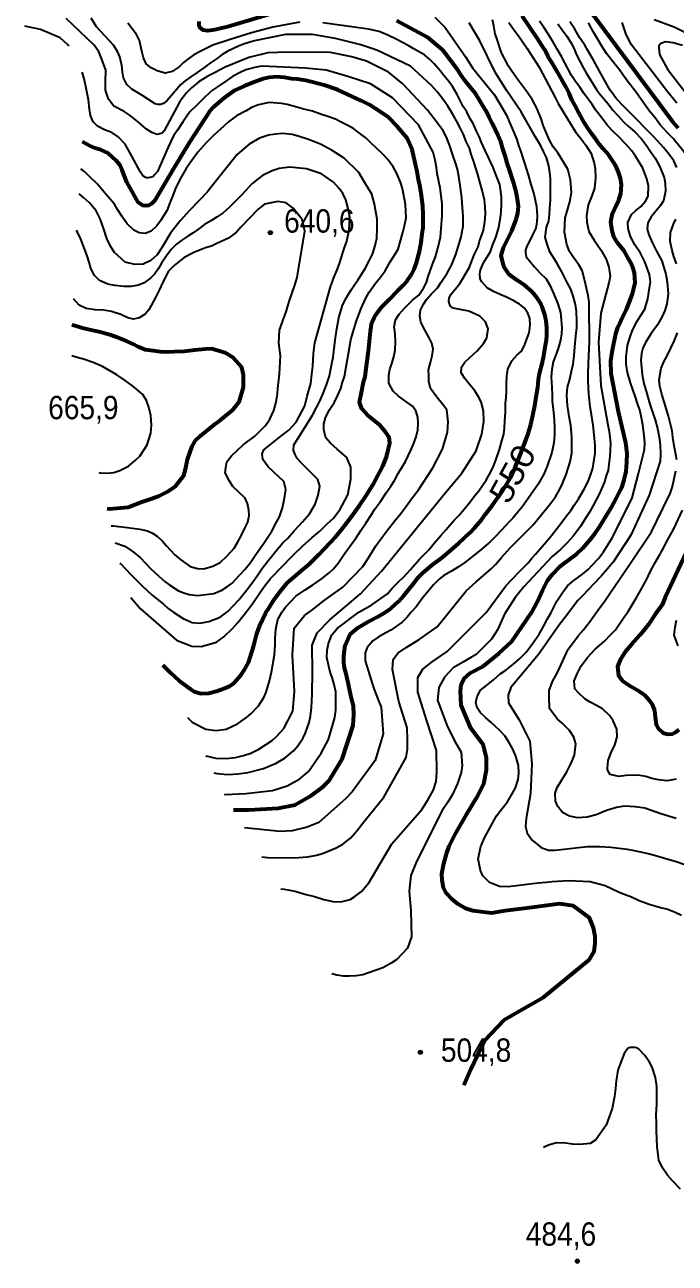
# Model space of a CAD drawing. Header units: metres. Extents: x 552626 to 559174, y 1843804 to 1852371.
# Drawn here: x 553444 to 553917, y 1849550 to 1850451 of the extents above; entities that cross this region are included whole.
import ezdxf
from ezdxf.enums import TextEntityAlignment as Align

# ---------------------------------------------------------------- set-up
doc = ezdxf.new("R2010")
doc.units = ezdxf.units.M
doc.header["$LTSCALE"] = 6.8
for name, color, linetype, lineweight in [('1', 7, 'Continuous', 25), ('2', 7, 'Continuous', 53), ('5', 7, 'Continuous', 25)]:
    doc.layers.add(name, color=color, linetype=linetype, lineweight=lineweight)
doc.layers.add('4', color=7, linetype='Continuous')

msp = doc.modelspace()

# ---------------------------------------------------------------- hatches: boundary and pattern name
at = {"layer": '5'}
for points in [[(553623.87, 1850299.93, 1), (553620.87, 1850299.93, 1)], [(553732.94, 1849703.54, 1), (553729.94, 1849703.54, 1)], [(553847.09, 1849551.6, 1), (553844.09, 1849551.6, 1)]]:
    msp.add_hatch(color=256, dxfattribs=at).paths.add_polyline_path(points)

# ---------------------------------------------------------------- linework, layer by layer
at = {"layer": '1'}
for points in [[(553582.21, 1850416.52), (553576.85, 1850413.7), (553570.65, 1850409.84), (553565.02, 1850405.26), (553561.32, 1850401.68), (553556.65, 1850395.47), (553554.45, 1850391.27), (553551.06, 1850384.89), (553545.21, 1850374.11), (553543.68, 1850372.43), (553542, 1850371.74), (553540.17, 1850371.43), (553538.64, 1850371.74), (553536.12, 1850372.81), (553532.3, 1850375.18), (553526.82, 1850380.09), (553520.4, 1850385.2), (553515.96, 1850388.17), (553508.57, 1850392.07), (553504.54, 1850396.98), (553502.52, 1850403.7), (553502.57, 1850410.18), (553502.62, 1850418.08), (553500.04, 1850425.52), (553497.64, 1850431.4), (553494.23, 1850436.39), (553473.92, 1850455.73)], [(553774.98, 1850336), (553773.17, 1850342.27), (553770.38, 1850351.58), (553768.49, 1850357.05), (553767.06, 1850361.31), (553764.76, 1850366.26), (553762.78, 1850371.25), (553760.31, 1850376.33), (553757.84, 1850381.42), (553754.92, 1850386.3), (553751.44, 1850391.91), (553748.03, 1850396.89), (553743.79, 1850402.25), (553739.45, 1850407.12), (553724.28, 1850421.01), (553699.91, 1850432.61), (553688.15, 1850436.58), (553669.8, 1850441.21), (553653.09, 1850444.05), (553649.4, 1850444.21), (553633.36, 1850444.21), (553610.71, 1850439.48), (553606.73, 1850438.4), (553602.92, 1850437.18), (553599.15, 1850435.65), (553591.5, 1850432.1), (553587.21, 1850429.56), (553584.03, 1850426.99), (553578.91, 1850423.41), (553574.1, 1850419.86), (553569.12, 1850416.46), (553564.58, 1850413.26), (553560.33, 1850410.41), (553557.15, 1850407.84), (553547.4, 1850396.21), (553544.75, 1850393.97), (553542.5, 1850393.15), (553540.87, 1850393.15), (553538.63, 1850393.56), (553529, 1850399.91), (553521.71, 1850404.29), (553518, 1850407.82), (553515.56, 1850412.6), (553514.75, 1850416.93), (553514.4, 1850421.46), (553512.89, 1850427.77), (553511.19, 1850431.68), (553508.3, 1850436.24), (553495.97, 1850449.71), (553492.16, 1850455.93)], [(553643.91, 1850452.98), (553624.27, 1850449.39), (553608.7, 1850445.38), (553593.18, 1850440.44), (553580.44, 1850436.37), (553576.11, 1850434.14), (553571.33, 1850431.71), (553566.7, 1850429.44), (553563.34, 1850427.01), (553559.29, 1850423.71), (553556.01, 1850420.65), (553551.03, 1850417.25), (553545.8, 1850416.02), (553539.94, 1850417.57), (553535.57, 1850419.92), (553532.1, 1850422.68), (553530.01, 1850427.18), (553528.99, 1850431.96), (553527.18, 1850439.65), (553525.09, 1850444.15), (553518.62, 1850452.32)], [(553630.01, 1849822.48), (553632.4, 1849822.21), (553640.31, 1849820.74), (553647.48, 1849818.71), (553654.48, 1849816.82), (553661.35, 1849814.76), (553669.11, 1849813.11), (553674.62, 1849813.26), (553680.3, 1849814.7), (553683.83, 1849816.99), (553688.64, 1849820.54), (553693.93, 1849826.82), (553710.67, 1849855.16), (553732.4, 1849880.12), (553734.68, 1849883.7), (553737.34, 1849888.1), (553741.03, 1849894.52), (553743.03, 1849900.59), (553743.5, 1849907.59), (553743.29, 1849923.2), (553736.24, 1849944.7), (553729.53, 1849965.54), (553729.53, 1849976.29), (553733.22, 1849982.34), (553739.94, 1849987.71), (553751.02, 1849995.11), (553779.22, 1850023.67), (553793.68, 1850042.89), (553797.9, 1850047.48), (553803.95, 1850054), (553809.48, 1850059.52), (553812.55, 1850063.03), (553815.22, 1850066.02), (553818.57, 1850069.87), (553823.16, 1850075.28), (553826.79, 1850079.48), (553833.53, 1850088.3), (553837.78, 1850093.99), (553840.82, 1850097.81), (553843.37, 1850101.73), (553846.48, 1850106.34), (553850.59, 1850113.28), (553853.83, 1850119.49), (553855.59, 1850124.9), (553856.9, 1850128.68), (553857.92, 1850134.95), (553858.5, 1850139.6), (553858.66, 1850145.14), (553857.78, 1850152.94), (553857, 1850159.79), (553855.94, 1850167.73), (553855, 1850173.3), (553854.47, 1850177.98), (553853.97, 1850182.34), (553853.54, 1850191.77), (553853.42, 1850196.96), (553853.61, 1850205.04), (553853.98, 1850210.13), (553854.14, 1850215.67), (553854.44, 1850219.97), (553854.46, 1850226.76), (553854.38, 1850231.65), (553854.16, 1850236.36), (553854.18, 1850244.57), (553854.1, 1850249.46), (553853.57, 1850254.13), (553850.94, 1850265.01), (553849.15, 1850272.39), (553846.79, 1850276.54), (553842.86, 1850281.94), (553840.01, 1850286.19), (553837.85, 1850291.31), (553836.2, 1850300.28), (553836.77, 1850310.61), (553838.11, 1850315.5), (553840.17, 1850322.36), (553841.3, 1850329.12), (553840.73, 1850338.37), (553838.6, 1850346.02), (553831.4, 1850358), (553828.06, 1850362.35), (553825.45, 1850367.27), (553823.15, 1850372.22), (553820.99, 1850377.34), (553819.29, 1850382.67), (553816.18, 1850390.53), (553812.77, 1850396.93), (553809.02, 1850402.19), (553802.66, 1850410.94), (553797.97, 1850417.52), (553795.5, 1850421.18), (553792.51, 1850426.69), (553790.46, 1850430.87), (553787.32, 1850440.46), (553785.89, 1850444.72), (553784.77, 1850450.44), (553783.96, 1850454.77)], [(553655.96, 1849846.9), (553660.34, 1849848.33), (553670.31, 1849852.43), (553675.15, 1849855.1), (553680.52, 1849859.37), (553685.35, 1849864.6), (553690.29, 1849871.2), (553704.87, 1849889.24), (553721.16, 1849918), (553722.16, 1849924.2), (553722.16, 1849930.93), (553721.82, 1849939.66), (553715.78, 1849958.82), (553711.08, 1849982), (553711.75, 1849989.39), (553715.11, 1849994.1), (553721.15, 1849998.13), (553730.55, 1850003.84), (553743.65, 1850013.25), (553764.72, 1850039.3), (553772.02, 1850045.96), (553777.35, 1850050.51), (553783.09, 1850055.59), (553786.06, 1850058.61), (553790.38, 1850063.67), (553796.84, 1850070.72), (553813.53, 1850087.29), (553826.19, 1850102.94), (553829.75, 1850107.76), (553832.64, 1850112.83), (553834.82, 1850117.34), (553837.54, 1850123.96), (553840.29, 1850133.11), (553841.63, 1850139.42), (553841.57, 1850151.1), (553840.93, 1850159.55), (553839.7, 1850166.2), (553838.33, 1850174.1), (553837.97, 1850181.48), (553838.54, 1850187.54), (553840.09, 1850193.4), (553841.32, 1850199.22), (553842.49, 1850204.25), (553843.2, 1850210.49), (553843.74, 1850216.86), (553844.59, 1850224.7), (553845.31, 1850230.93), (553845.26, 1850235.51), (553844.93, 1850242.57), (553844.2, 1850247.7), (553842.8, 1850253.07), (553840.88, 1850258.85), (553838.27, 1850263.76), (553834.23, 1850271.52), (553831.24, 1850277.02), (553828.95, 1850280.55), (553825.64, 1850286.01), (553823.76, 1850291.48), (553822.23, 1850296.68), (553823.18, 1850303.58), (553824.83, 1850308.5), (553825.24, 1850313.28), (553825.68, 1850317.75), (553825.98, 1850323.47), (553826.14, 1850329.01), (553826.02, 1850334.21), (553826.08, 1850339.27), (553825.59, 1850343.63), (553824.88, 1850348.45), (553823.24, 1850354.58), (553821.01, 1850358.9), (553818.96, 1850363.09), (553815.03, 1850369.91), (553804.67, 1850387.77), (553794.22, 1850403.08), (553785.97, 1850416.21), (553774.78, 1850439.45), (553766.88, 1850452.51)], [(553811.1, 1850237.48), (553809.7, 1850241.42), (553807.09, 1850244.92), (553803.45, 1850247.82), (553799.53, 1850250.37), (553794.19, 1850252.93), (553789.37, 1850255.06), (553784.72, 1850257.06), (553780.14, 1850259.86), (553776.1, 1850264.17), (553774.97, 1850266.32), (553774.74, 1850270.05), (553775.2, 1850272.88), (553777.47, 1850277.87), (553779.71, 1850281.76), (553782.37, 1850286.16), (553783.92, 1850290.6), (553786.64, 1850297.22), (553788.39, 1850304.05), (553789.83, 1850310.85), (553790.31, 1850315.01), (553790.51, 1850320.24), (553790.39, 1850325.43), (553790.03, 1850329.97), (553789.29, 1850335.1), (553786.72, 1850341.12), (553784.28, 1850347.32), (553781.28, 1850354.24), (553778.39, 1850360.23), (553775.89, 1850365.63), (553774.15, 1850369.85), (553772.27, 1850373.9), (553769.76, 1850379.3), (553767.78, 1850382.86), (553765.17, 1850387.78), (553762.66, 1850391.76), (553758.21, 1850400.41), (553754.7, 1850406.33), (553752.23, 1850409.99), (553748.58, 1850414.32), (553746.01, 1850417.5), (553741.46, 1850422.82), (553738.09, 1850426.07), (553734.41, 1850429.29), (553730.18, 1850431.81), (553726.3, 1850434.05), (553722.58, 1850436.16), (553717.9, 1850438.47), (553714.36, 1850440.43), (553707.84, 1850443.64), (553701.39, 1850446.23), (553693.77, 1850448.05), (553660.61, 1850452.68)], [(553741.96, 1850456.82), (553749.59, 1850449.17), (553764.59, 1850427.66), (553769.45, 1850419.86), (553785.24, 1850400.16), (553793.98, 1850385.34), (553801.7, 1850367.76), (553802.81, 1850363.47), (553804.21, 1850359.52), (553806.65, 1850351.91), (553808.36, 1850346.57), (553810.07, 1850341.24), (553811.88, 1850334.98), (553813.91, 1850328.26), (553815.9, 1850319.01), (553816.37, 1850312.12), (553816.07, 1850307.82), (553815.32, 1850303.32), (553813.04, 1850298.32), (553808.64, 1850289.28), (553807.96, 1850287.35), (553807.96, 1850285.2), (553808.08, 1850284.3), (553808.41, 1850282.37), (553814.41, 1850275.11), (553818.37, 1850270.82), (553822.81, 1850266.43), (553825.56, 1850261.69), (553828.52, 1850255.08), (553831.51, 1850248.16), (553833.33, 1850241.89), (553833.79, 1850236.42), (553834.29, 1850230.63), (553833.99, 1850226.34), (553833.41, 1850221.69), (553831.72, 1850215.66), (553829.8, 1850210.39), (553827.93, 1850205.91), (553826.98, 1850200.44), (553826.64, 1850195.03), (553827.04, 1850187.34), (553827.19, 1850181.83), (553827.24, 1850177.26), (553827.91, 1850171.34), (553828.44, 1850166.66), (553828.97, 1850159.14), (553829.06, 1850152.84), (553828.62, 1850146.95), (553827.04, 1850139.98), (553823.74, 1850130.13), (553821.25, 1850124.17), (553817.18, 1850116.92), (553811.62, 1850108.87), (553805.61, 1850100.61), (553801.98, 1850096.41), (553798.67, 1850092.24)], [(553795.71, 1850452.78), (553799.64, 1850447.39), (553802.8, 1850443.17), (553809.05, 1850433.93), (553817.85, 1850420.4), (553829.51, 1850398.36), (553831.73, 1850394.03), (553838.38, 1850382.78), (553844.36, 1850373.2), (553848.04, 1850368.57), (553851.76, 1850363.62), (553855.75, 1850357.6), (553857.81, 1850350.57), (553858.59, 1850346.55), (553858.88, 1850339.8), (553857.99, 1850332.28)], [(553890.05, 1850124.82), (553894.55, 1850142.08), (553894.61, 1850147.13), (553894.18, 1850152.3), (553893.3, 1850160.09), (553892.11, 1850166.43), (553890.95, 1850171.03), (553889.56, 1850174.98), (553887.6, 1850181.07), (553884.15, 1850190.63), (553882.02, 1850198.28), (553881.18, 1850204.34), (553881.2, 1850209.71), (553881.54, 1850213.7), (553882.19, 1850217.72), (553883.98, 1850224.24), (553885.8, 1850229.02), (553889.01, 1850235.54), (553891.56, 1850239.46), (553894.64, 1850244.39), (553896.94, 1850251.91), (553898.1, 1850259.78), (553898.72, 1850264.11), (553898.12, 1850269.41), (553894.7, 1850278.66), (553891.46, 1850284.92), (553887.29, 1850291.08), (553884.23, 1850297.2), (553882.48, 1850302.85), (553882.3, 1850307.25), (553884.96, 1850313.07), (553887.97, 1850315.78), (553891.7, 1850319.05), (553895.23, 1850322.76), (553897.02, 1850326.44), (553897.28, 1850333.89), (553896.06, 1850339.12), (553893.13, 1850346.84), (553887.88, 1850355.56), (553884.89, 1850359.64), (553880.89, 1850364.24), (553876.03, 1850369.53), (553871.45, 1850373.75), (553867.49, 1850378.03), (553863.81, 1850382.67), (553858.8, 1850389.2), (553856.3, 1850393.18), (553853.83, 1850396.85), (553850.53, 1850400.9), (553847.44, 1850405.91), (553844.14, 1850409.96), (553841.42, 1850414.39), (553839.02, 1850418.85), (553836.45, 1850423.46), (553834.19, 1850428.09), (553830.88, 1850433.56), (553827.89, 1850439.06), (553824.24, 1850444.81), (553821.01, 1850449.65), (553818.16, 1850453.91)], [(553831.33, 1850451.92), (553834.66, 1850447.57), (553838.03, 1850442.9), (553840.92, 1850438.33), (553842.97, 1850434.14), (553845.1, 1850429.33), (553847.57, 1850424.24), (553850.14, 1850419.64), (553852.34, 1850415.63), (553856.37, 1850409.29), (553859.85, 1850403.69), (553862.45, 1850400.2), (553867.94, 1850393.56), (553871.45, 1850389.06), (553875.58, 1850384.63), (553879.19, 1850380.62), (553882.74, 1850377.23), (553887.11, 1850373.47), (553892.28, 1850368.21), (553896, 1850363.27), (553898.85, 1850359.01), (553902.09, 1850354.17), (553905.63, 1850347.94), (553908.73, 1850340.08), (553909.51, 1850336.06), (553909.69, 1850330.24), (553908.29, 1850323.14), (553906.15, 1850319.74), (553902.97, 1850315.75), (553899.2, 1850311.37), (553896.85, 1850307), (553896.41, 1850302.53), (553897.53, 1850298.24), (553899.9, 1850292.66), (553903.27, 1850286.57), (553906.93, 1850279.41), (553909.93, 1850269.65), (553910.88, 1850264.07), (553911.69, 1850255.48), (553910.77, 1850248.27), (553909.29, 1850243.21), (553907.4, 1850239.05), (553903.98, 1850232.98), (553899.35, 1850226.45), (553895.18, 1850220.14), (553893.28, 1850215.98), (553892.32, 1850211.92), (553891.74, 1850207.28), (553892.77, 1850196.81), (553893.99, 1850190.16), (553896.09, 1850182.82), (553898.15, 1850175.8), (553900.56, 1850168.49), (553902.19, 1850163.78), (553903.87, 1850157.34), (553905.2, 1850151.18), (553905.84, 1850145.56), (553906.13, 1850138.81), (553905.93, 1850133.58), (553897.85, 1850108.92), (553884.4, 1850079.78), (553871.6, 1850060.25), (553867.42, 1850055.36), (553862.82, 1850049.94), (553857.33, 1850044.11), (553853.8, 1850040.39)], [(553912.37, 1850356.75), (553908.17, 1850361.8), (553904.17, 1850366.4), (553900.04, 1850370.83), (553894.31, 1850376.81), (553889.86, 1850381.2), (553883.79, 1850387.46), (553879.52, 1850391.71), (553874.13, 1850397.42), (553869.48, 1850403.68), (553865.34, 1850410.94), (553861.55, 1850417.93), (553857.37, 1850425.51), (553853.27, 1850432.47), (553850.94, 1850436.31), (553847.29, 1850442.05), (553843.78, 1850447.97), (553840.16, 1850453.4)], [(553930.17, 1850347.4), (553927.66, 1850351.38), (553925.47, 1850355.4), (553921.75, 1850360.34), (553918.07, 1850364.98), (553915.5, 1850368.16), (553911.05, 1850372.55), (553905.81, 1850378.43), (553902.09, 1850383.38), (553898.06, 1850388.29), (553894.48, 1850393.41), (553891.49, 1850397.49), (553887.36, 1850403.33), (553882.91, 1850409.15), (553878.98, 1850414.54), (553876.34, 1850418.35), (553873.21, 1850422.26), (553870.12, 1850425.85), (553866.92, 1850430.38), (553863.48, 1850435.68), (553860.35, 1850441.01), (553857.43, 1850445.88), (553853.67, 1850452.56)], [(553918.07, 1850394.19), (553911.47, 1850402.28), (553884.97, 1850436.56), (553881, 1850444.18), (553878.14, 1850452.77)], [(553901.49, 1850455.15), (553916.1, 1850449.59), (553948.93, 1850433.36), (553965.78, 1850423.86), (553996.1, 1850406.32), (554000, 1850404.55)], [(553475.89, 1850435.55), (553475.11, 1850436.59), (553469.48, 1850441.63), (553455.16, 1850447.85), (553443.78, 1850450.09)], [(553922.02, 1850436.03), (553915.36, 1850438.17), (553909.76, 1850438.7), (553907.09, 1850437.9), (553906.03, 1850437.37), (553904.96, 1850435.77), (553904.96, 1850434.7), (553905.23, 1850429.63), (553911.09, 1850418.97), (553935.2, 1850387.92)], [(553575.33, 1849919.25), (553575.47, 1849919.17), (553582.75, 1849917.63), (553590.2, 1849917.37), (553596.92, 1849917.97), (553602.91, 1849919.44), (553608.24, 1849921.15), (553614.06, 1849924.18), (553623.6, 1849930.47), (553627.03, 1849933.7), (553632.25, 1849939.18), (553638.78, 1849951.74), (553639.97, 1849966.03), (553638.49, 1849992.52), (553639.67, 1850012.17), (553647.11, 1850021.4), (553652.17, 1850024.97), (553661.39, 1850032.41), (553675.07, 1850041.94), (553689.6, 1850057.15), (553693.78, 1850063.46), (553699.13, 1850071.96), (553703.76, 1850078.49), (553707.32, 1850083.31), (553713.4, 1850090.94), (553716.17, 1850094.42), (553720.17, 1850099.45), (553725.08, 1850106.32), (553730.19, 1850112.74), (553740.43, 1850128.77), (553747.47, 1850142.48), (553751.17, 1850154.74), (553751.74, 1850162.23), (553750.75, 1850170.96), (553747.59, 1850175.18), (553743.38, 1850180.23), (553738.86, 1850186.66), (553737.68, 1850191.58), (553737.53, 1850195.67), (553737.34, 1850200.07), (553738.79, 1850205.44), (553740.13, 1850210.33), (553740.85, 1850215.15), (553739.87, 1850219.61), (553737.85, 1850223.49), (553734.06, 1850230.48), (553731.79, 1850235.12), (553731.02, 1850239.14), (553731.46, 1850243.61), (553733.67, 1850247.8), (553735.81, 1850251.2), (553739.3, 1850255.23), (553743.83, 1850259.85), (553746.52, 1850263.94), (553750.84, 1850270.43), (553753.24, 1850274.79), (553754.4, 1850276.68), (553757.19, 1850284.1), (553759.83, 1850292.76), (553761.11, 1850296.86), (553762.58, 1850304.76), (553762.56, 1850311.86), (553761.95, 1850321.42), (553761.49, 1850325.47), (553760.47, 1850334.52), (553759.45, 1850340.71), (553758.36, 1850346.12), (553757.14, 1850349.93), (553754.91, 1850357.09), (553752.96, 1850363.19), (553750.34, 1850369.52), (553747.94, 1850373.99), (553744.75, 1850378.52), (553741.58, 1850382.74), (553736.75, 1850389.14), (553718.74, 1850408.18), (553708.37, 1850416.76), (553692.29, 1850424.63), (553681.56, 1850427.85), (553666.19, 1850431.07), (553635.03, 1850431.26), (553620.45, 1850430.79), (553606.82, 1850427.27), (553589.51, 1850420.35), (553582.21, 1850416.52)], [(553583.86, 1850406.13), (553580.37, 1850403.52), (553574.91, 1850398.8), (553568.96, 1850392.76), (553563.84, 1850387.76), (553558.94, 1850380.89), (553554.76, 1850374.57), (553551.93, 1850370.3), (553547.96, 1850362.12), (553540.41, 1850344.46), (553538.43, 1850342.19), (553536.88, 1850340.49), (553533.76, 1850339.78), (553532.07, 1850339.78), (553529.95, 1850341.06), (553527.82, 1850343.89), (553520.15, 1850358.18), (553516.77, 1850364.27), (553511.74, 1850369.69), (553507.12, 1850372.8), (553501.68, 1850374.87), (553496.65, 1850377.46), (553493.46, 1850380.57), (553491.51, 1850385.24), (553490.84, 1850389.74), (553490.06, 1850396.6), (553488.76, 1850403.88), (553487.05, 1850412.05), (553485.52, 1850416.82)], [(553691.89, 1850088.51), (553695.9, 1850094.96), (553698.18, 1850098.53), (553702.56, 1850104.4), (553706.6, 1850110.54), (553709.99, 1850115.5), (553712.68, 1850119.6), (553715.27, 1850124.63), (553717.93, 1850129.03), (553720.58, 1850133.44), (553722.65, 1850137.46), (553724.89, 1850142.77), (553726.65, 1850146.76), (553728.34, 1850151.37), (553729.65, 1850156.57), (553729.74, 1850161.31), (553729.56, 1850165.71), (553728.09, 1850170.28), (553725.66, 1850173.64), (553719.97, 1850177.89), (553715.66, 1850181.03), (553711.64, 1850184.52), (553708.61, 1850190.34), (553708.56, 1850196.33), (553709.21, 1850200.35), (553711, 1850205.45), (553712.27, 1850209.54), (553713.13, 1850214.53), (553713.39, 1850220.56), (553713.07, 1850226.21), (553712.47, 1850231.51), (553713.32, 1850236.5), (553716.02, 1850240.59), (553720.23, 1850245.17), (553726.04, 1850251.04), (553730.23, 1850254.52), (553733.75, 1850259.65), (553735.82, 1850263.68), (553737.06, 1850268.08), (553740.81, 1850278.14), (553742.39, 1850282.26), (553744.63, 1850290.41), (553745.97, 1850296.72), (553746.68, 1850302.96), (553747.21, 1850312.17), (553747.2, 1850320.7), (553746.49, 1850326.93), (553745.85, 1850332.54), (553743.72, 1850343.04), (553743.22, 1850347.4), (553742.14, 1850352.8), (553740.7, 1850358.48), (553730.17, 1850378.48), (553711.23, 1850398.16), (553695.14, 1850408.18), (553678.7, 1850413.54), (553662.97, 1850418.19), (553647.96, 1850419.62), (553616.26, 1850421.17), (553611.93, 1850420.36), (553604.42, 1850418.41), (553600.37, 1850416.53), (553594.86, 1850413.53), (553589.88, 1850410.13), (553583.86, 1850406.13)], [(553696.27, 1850364.66), (553691.69, 1850368.87), (553688.22, 1850371.64), (553683.05, 1850375.47), (553679.16, 1850377.71), (553673.47, 1850380.54), (553669.62, 1850382.47), (553663.52, 1850384.78), (553659.58, 1850385.82), (553652.99, 1850388.23), (553646.65, 1850389.88), (553641.58, 1850391.36), (553634.58, 1850393.25), (553630.56, 1850393.9), (553621.48, 1850394.61), (553613.62, 1850392.93), (553608.64, 1850390.94), (553604.79, 1850388.61), (553597.63, 1850384.96), (553591.82, 1850380.51), (553585.8, 1850375.09), (553581.52, 1850371.13), (553575.71, 1850365.26), (553569.69, 1850358.42), (553564.1, 1850350.68), (553561.23, 1850346.73), (553556.47, 1850338.61), (553553.16, 1850331.6), (553551.47, 1850326.99), (553548.75, 1850320.37), (553547.3, 1850316.42), (553542.36, 1850308.44), (553539.91, 1850305), (553535.62, 1850301.04), (553531.4, 1850299.3), (553526.93, 1850299.74), (553523.08, 1850301.67), (553518.12, 1850306.48), (553514.33, 1850312.05), (553511.27, 1850316.75), (553508.94, 1850320.59), (553504.18, 1850326.37), (553500.01, 1850331.11), (553496.36, 1850335.43), (553491.05, 1850340.51), (553487.47, 1850344.21), (553484.45, 1850346.4)], [(553639.11, 1850141.66), (553639.5, 1850145.65), (553642.49, 1850150.42), (553652.98, 1850167.14), (553655.98, 1850172.69), (553658.19, 1850176.89), (553660.81, 1850183.03), (553663.26, 1850189.3), (553665.36, 1850195.85), (553666.86, 1850203.45), (553667.93, 1850209.41), (553669.05, 1850217.59), (553669.53, 1850221.75), (553670.65, 1850229.92), (553672.26, 1850238), (553674.84, 1850247.29), (553677.7, 1850252.67), (553681.16, 1850258.43), (553683.44, 1850262), (553685.89, 1850265.44), (553688.3, 1850269.18), (553691.24, 1850273.94), (553694.24, 1850279.49), (553696.79, 1850284.83), (553698.51, 1850290.55), (553699.68, 1850295.58), (553700.11, 1850302.89), (553699.96, 1850309.82), (553698.04, 1850320.62), (553696.21, 1850327.95), (553690.72, 1850336.66), (553686.6, 1850343.76), (553676.11, 1850354.22), (553667.43, 1850359.71), (553659.21, 1850363.99), (553650.92, 1850367.47), (553642.57, 1850370.16), (553638.34, 1850371.26), (553631.3, 1850372.04), (553626.14, 1850371.61), (553621.01, 1850370.87), (553614.47, 1850368.71), (553607.07, 1850364.4), (553598.14, 1850356.75), (553594.41, 1850352.07), (553589.57, 1850345.99), (553584.74, 1850339.92), (553576.45, 1850329.51), (553570.95, 1850323.68), (553563.45, 1850316.04), (553556.71, 1850308.64), (553549.69, 1850299.48), (553543.58, 1850289.31), (553540.1, 1850283.87), (553535.36, 1850279.7), (553529.82, 1850277.02), (553523.69, 1850276.8), (553516.72, 1850278.38), (553508.98, 1850285.39), (553506.3, 1850289.51), (553503.55, 1850295.67), (553501.11, 1850303.29), (553498.6, 1850310.11), (553495.57, 1850315.92), (553490.81, 1850321.7)], [(553565.32, 1849999.08), (553572.16, 1849998.78), (553583.29, 1850001.99), (553588.55, 1850005.75), (553595.08, 1850012.17), (553598.71, 1850016.37), (553603.55, 1850022.45), (553609.04, 1850029.7), (553615.29, 1850038.62), (553617.99, 1850042.71), (553622.27, 1850048.09), (553625.11, 1850050.94), (553629.05, 1850055.18), (553632.29, 1850058.54), (553636.69, 1850062.99), (553639.8, 1850066.18), (553645.78, 1850071.91), (553652.66, 1850078.06), (553658.43, 1850082.82), (553663.69, 1850087.99), (553668.25, 1850092.3), (553673.19, 1850098.86), (553676.44, 1850105.07), (553678.64, 1850109.27), (553680.89, 1850120.63), (553680.89, 1850129.2), (553678.04, 1850136.24), (553670.95, 1850142.34), (553665.85, 1850146.97), (553662.75, 1850150.56), (553661.15, 1850156.38), (553661.28, 1850160.82), (553662.51, 1850165.22), (553665.03, 1850170.87), (553668.97, 1850176.53), (553671.38, 1850181.7), (553673.52, 1850186.52), (553674.9, 1850191.09), (553676.17, 1850195.19), (553677.71, 1850203.89), (553679.15, 1850212.1), (553680.86, 1850222.08), (553682.33, 1850227.14), (553684.98, 1850235.81), (553688.12, 1850244.38), (553691.81, 1850252.21), (553694.15, 1850256.59), (553698.78, 1850263.11), (553701.41, 1850266.41), (553705.79, 1850272.27), (553709.49, 1850278.69), (553712.18, 1850282.78), (553715.22, 1850288.02), (553718.59, 1850300.09), (553719.93, 1850304.98), (553721.16, 1850310.8), (553720.55, 1850320.36), (553718.45, 1850331.96), (553717.12, 1850336.71), (553714.37, 1850342.87), (553711.59, 1850347.92), (553707.83, 1850353.18), (553704.43, 1850356.74), (553699.12, 1850361.82), (553696.27, 1850364.66)], [(553918, 1850347.45), (553915.74, 1850352.08), (553912.37, 1850356.75)], [(553607.97, 1850060.05), (553612.29, 1850066.54), (553617.05, 1850073.24), (553623.41, 1850082.64), (553626.93, 1850089.19), (553629, 1850093.22), (553631.27, 1850099.63), (553632.67, 1850106.74), (553633.7, 1850113.01), (553632.09, 1850118.83), (553620.78, 1850129.58), (553616.98, 1850134.91), (553616.4, 1850139.1), (553617.55, 1850141.96), (553630.94, 1850152.64), (553635.75, 1850156.19), (553641.07, 1850162.16), (553647.32, 1850173.92), (553649.21, 1850180.92), (553651.79, 1850190.21), (553652.6, 1850196.94), (553653.22, 1850202.69), (553653.75, 1850211.91), (553654.6, 1850219.74), (553666.06, 1850260.41), (553668.85, 1850267.83), (553670.95, 1850272.96), (553672.88, 1850278.24), (553676.15, 1850288.39), (553677.9, 1850293.8), (553679.65, 1850302.05), (553680.22, 1850310.96), (553678.99, 1850317.61), (553677.35, 1850323.74), (553675.09, 1850328.37), (553672.45, 1850332.18), (553668.31, 1850336.61), (553659.57, 1850342.72), (553648.58, 1850346.37), (553636.59, 1850347.69), (553628.66, 1850346.64), (553623.64, 1850344.96), (553616.75, 1850341.65), (553613.39, 1850339.22), (553608.93, 1850335.4), (553604.58, 1850330.64), (553600.91, 1850326.76), (553592.41, 1850318.21), (553588.12, 1850314.25), (553583.69, 1850311.54), (553579.44, 1850308.69), (553574.38, 1850305.91), (553570.34, 1850302.61), (553566.22, 1850299.93), (553562.24, 1850297.43), (553557.99, 1850294.58), (553554.08, 1850291.45), (553550.24, 1850287.7), (553546.82, 1850283.05), (553543.16, 1850277.74), (553540.92, 1850273.86), (553538.36, 1850269.93), (553535.53, 1850267.09), (553530.58, 1850263.37), (553526.36, 1850261.63), (553521.09, 1850260.71), (553515.72, 1850260.74), (553509.17, 1850261.42), (553504.15, 1850262.58), (553498.18, 1850265.06), (553494.26, 1850269.04), (553491.79, 1850274.13), (553490.49, 1850278.56), (553489.03, 1850283.13), (553484.5, 1850295.25), (553482.2, 1850300.2), (553481.5, 1850301.48)], [(553581.16, 1849906.95), (553583.71, 1849906.41), (553591.45, 1849905.78), (553598.92, 1849906.15), (553606.1, 1849907.24), (553617.33, 1849910.16), (553626.67, 1849913.99), (553633.25, 1849917.85), (553639.11, 1849922.97), (553642.33, 1849926.62), (553646.31, 1849932.49), (553647.99, 1849936.08), (553650.54, 1849943.52), (553651.58, 1849948.19), (553652.21, 1849954.51), (553652.7, 1849963.81), (553652.94, 1849980.69), (553652.86, 1849999.71), (553656.33, 1850008.68), (553665.57, 1850018.22), (553687.84, 1850037.25), (553703.1, 1850053.7), (553749.88, 1850111.05), (553761.55, 1850124.9), (553771.95, 1850141.09), (553776.11, 1850153.31), (553777.58, 1850162.63), (553777.36, 1850170.19), (553775.65, 1850176.94), (553773.66, 1850180.5), (553771.12, 1850184.79), (553766.54, 1850190.43), (553763.79, 1850193.75), (553761.12, 1850197.87), (553761.28, 1850201.99), (553763.7, 1850205.74), (553767.43, 1850209), (553772.72, 1850213.87), (553777.32, 1850219.28), (553779.7, 1850223.34), (553780.69, 1850229.93), (553778.84, 1850235.08), (553774.75, 1850239.2), (553766.6, 1850242.85), (553755.31, 1850244.93), (553753.61, 1850246.29), (553752.59, 1850247.99), (553752.25, 1850250.14), (553752.37, 1850252.17), (553753.61, 1850254.89), (553760.17, 1850263.03), (553766.98, 1850274.31), (553770.63, 1850283.88), (553773.46, 1850289.57), (553774.43, 1850293.79), (553776, 1850297.75), (553777.45, 1850301.71), (553778.34, 1850307.81), (553778.81, 1850313.39), (553778.49, 1850319.03), (553778.09, 1850323.88), (553776.35, 1850330.95), (553774.98, 1850336)], [(553490.81, 1850321.7), (553486.58, 1850325.64), (553483.26, 1850328.27)], [(553857.99, 1850332.28), (553856.1, 1850326.69), (553853.52, 1850320.24), (553852.18, 1850312.52), (553852.57, 1850307.67), (553853.97, 1850300.88), (553857.87, 1850294.37), (553862.6, 1850287.49), (553866.53, 1850280.67), (553868.62, 1850274.75), (553869.5, 1850268.38), (553868.85, 1850264.36), (553862.77, 1850241.28), (553860.96, 1850220.17), (553862.77, 1850188.8), (553867.71, 1850160.06), (553868.72, 1850155.28), (553869.18, 1850151.23), (553869.71, 1850146.55), (553869.44, 1850141.94), (553869.18, 1850137.34), (553868.57, 1850131.58), (553867.95, 1850127.25), (553866.54, 1850122.99), (553865.3, 1850118.58), (553863.2, 1850113.45), (553861.41, 1850109.77), (553859.61, 1850106.1), (553856.99, 1850101.38), (553854.37, 1850096.66), (553851.3, 1850091.73), (553847.98, 1850086.15), (553842.63, 1850079.07), (553838.13, 1850074.14), (553833.47, 1850069.35), (553827.24, 1850064.38), (553806.72, 1850042.27)], [(553627.72, 1850322.55), (553618.09, 1850320.67), (553613.38, 1850317.14), (553600.96, 1850304.03), (553597.75, 1850300.35), (553591.94, 1850295.9), (553583.53, 1850292.1), (553579.48, 1850290.22), (553575.22, 1850288.79), (553566.74, 1850285.62), (553559.57, 1850281.97), (553552.34, 1850276.1), (553548.23, 1850272), (553543.99, 1850263.47), (553541.85, 1850258.65), (553539.16, 1850253.13), (553534.05, 1850243.87), (553531.43, 1850240.57), (553527, 1850237.86), (553522.84, 1850236.92), (553518.79, 1850237.88), (553513.62, 1850240.29), (553506.89, 1850242.53), (553501.1, 1850243.45), (553494.9, 1850243.85), (553488.49, 1850244.71), (553483.32, 1850247.12), (553479.09, 1850251.72)], [(553506.58, 1850086.61), (553508.02, 1850086.61), (553518.42, 1850085.42), (553527.4, 1850084.23), (553532.91, 1850082.96), (553536.72, 1850081.34), (553540.12, 1850079.2), (553543.87, 1850075.36), (553546.58, 1850072.35), (553552.87, 1850065.64), (553557.24, 1850061.88), (553563.94, 1850057.11), (553569.49, 1850055.53), (553574.09, 1850055.26), (553580.5, 1850057.25), (553585.86, 1850060.07), (553591.02, 1850064.76), (553596.06, 1850070.38), (553598.58, 1850074.61), (553601.21, 1850079.33), (553604, 1850085.33), (553605.93, 1850089.18), (553606.96, 1850094.04), (553606.81, 1850098.12), (553605.8, 1850102.9), (553603.95, 1850106.64), (553595.13, 1850115.18), (553592.35, 1850119.56), (553589.56, 1850125.13), (553589.96, 1850128.92), (553590.76, 1850133.3), (553594.14, 1850137.68), (553602.69, 1850145.65), (553610.99, 1850151.8), (553614.96, 1850155.73), (553618.94, 1850159.65), (553622.05, 1850164.26), (553624.98, 1850170.44), (553626.49, 1850176.61), (553627.55, 1850182.57), (553627.89, 1850186.56), (553628.6, 1850192.79), (553629.04, 1850197.26), (553629.78, 1850210.29), (553628.58, 1850219.47), (553629.05, 1850228.9), (553632.39, 1850238.44), (553633.84, 1850242.39), (553636.14, 1850249.92), (553640.17, 1850261.74), (553641.75, 1850267.29), (553647.47, 1850301.14), (553645.59, 1850309.61), (553639.01, 1850317.85), (553633.83, 1850321.61), (553627.72, 1850322.55)], [(553917.74, 1850277.32), (553915.72, 1850282.62), (553914.32, 1850287.98), (553913.2, 1850293.7), (553913.43, 1850300.04), (553915.43, 1850306.11), (553917.22, 1850309.78)], [(553588.95, 1849891.3), (553589.49, 1849891.18), (553604.47, 1849891.76), (553623.86, 1849894), (553634.7, 1849897.34), (553643.75, 1849902.47), (553650.08, 1849907.9), (553659.43, 1849921.18), (553664.55, 1849931.14), (553669.23, 1849947.16), (553669.88, 1849952.61), (553670.07, 1849960.68), (553669.95, 1849965.88), (553668.87, 1849971.28), (553667.44, 1849975.54), (553665.97, 1849980.11), (553664.57, 1849985.47), (553663.49, 1849990.88), (553663.68, 1849996.11), (553664.54, 1850001.1), (553667.16, 1850007.24), (553670.89, 1850011.92), (553686.67, 1850023.72), (553696.2, 1850029.21), (553707.49, 1850037.23), (553710.98, 1850041.26), (553715.37, 1850045.7), (553719.35, 1850049.62), (553724.29, 1850054.76), (553730.86, 1850062.3), (553737.5, 1850069.2), (553741.54, 1850073.93), (553746.27, 1850079.51), (553750.18, 1850084.06), (553752.84, 1850087.05), (553756.19, 1850090.9), (553759.58, 1850094.44), (553766.66, 1850102.98), (553771.36, 1850108.88), (553773.99, 1850112.18), (553779.27, 1850119.88), (553782.69, 1850125.95), (553784.86, 1850130.46), (553786.69, 1850135.25), (553789.06, 1850142.15), (553790.71, 1850148.49), (553792.05, 1850153.38), (553792.67, 1850157.71), (553792.86, 1850162.94), (553793.4, 1850169.32), (553793.46, 1850175.8), (553793.76, 1850180.1), (553794.03, 1850184.71), (553794.01, 1850190.39), (553794.38, 1850195.48), (553795.07, 1850200.61), (553798, 1850206.78), (553801.94, 1850211.02), (553804.95, 1850213.73), (553807.05, 1850217.44), (553809.08, 1850223.2), (553810.53, 1850227.15), (553811.18, 1850232.59), (553811.1, 1850237.48)], [(553917.85, 1850134.64), (553915.71, 1850146.21), (553915.01, 1850151.02), (553914.62, 1850155.87), (553913.46, 1850160.48), (553911.86, 1850166.3), (553910.49, 1850171.35), (553907.04, 1850182.33), (553905.57, 1850188.32), (553905.21, 1850192.86), (553906.62, 1850201.38), (553908.61, 1850206.03), (553910.96, 1850210.4), (553916.07, 1850221.08), (553918.55, 1850227.05)], [(553534.04, 1850172.98), (553532.22, 1850177.83), (553529.51, 1850182.26), (553522.01, 1850188.51), (553516.67, 1850192.48), (553510.7, 1850196.39), (553500.22, 1850202.46), (553493.57, 1850205.5), (553486.49, 1850208.01), (553481.78, 1850209.21), (553478.07, 1850210.23)], [(553497.63, 1850125.42), (553498.56, 1850125.23), (553503.65, 1850124.86), (553508.64, 1850125.42), (553512.9, 1850126.85), (553519.16, 1850130.09), (553524.21, 1850134.29), (553527.5, 1850137.35), (553532.71, 1850145.68), (553535.39, 1850154.03), (553536.01, 1850159.79), (553535.5, 1850166.99), (553534.04, 1850172.98)], [(553512.83, 1850059.51), (553513.35, 1850059.11), (553517.1, 1850055.27), (553521.06, 1850050.99), (553524.08, 1850048.01), (553529.08, 1850042.9), (553536.13, 1850036.43), (553540.12, 1850033.26), (553544.46, 1850029.8), (553548.14, 1850026.59), (553552.27, 1850023.58), (553559.07, 1850019.3), (553565.55, 1850016.4), (553570.99, 1850015.76), (553577.64, 1850016.98), (553585.81, 1850020.12), (553591.8, 1850024.43), (553599.37, 1850032.87), (553605.17, 1850040.16), (553609.87, 1850046.06), (553613.26, 1850051.02), (553616.09, 1850055.29), (553620.89, 1850061.67), (553623.55, 1850064.66), (553626.18, 1850067.95), (553631.46, 1850074.24), (553635.02, 1850077.64), (553639.79, 1850082.92), (553645.84, 1850089.44), (553650.85, 1850095.38), (553654.96, 1850102.32), (553657.2, 1850109.05), (553658.36, 1850115.49), (553656.86, 1850120.37), (553650.65, 1850126.73), (553645.67, 1850131.51), (553641.89, 1850135.69), (553640.1, 1850139.08), (553639.11, 1850141.66)], [(553921.39, 1849803), (553916.71, 1849805.31), (553910.61, 1849807.62), (553906.06, 1849808.68), (553897.88, 1849811.22), (553890.63, 1849813.88), (553884.98, 1849816.39), (553880.37, 1849818.08), (553876.07, 1849819.8), (553865.73, 1849824.63), (553854.81, 1849827.66), (553838.94, 1849828.38), (553827.34, 1849827.7), (553822.97, 1849827.21), (553817.05, 1849826.53), (553811.13, 1849825.86), (553803.33, 1849824.98), (553795.23, 1849824.06), (553789.06, 1849824.15), (553781.78, 1849827.11), (553776.95, 1849832.09), (553775.11, 1849835.83), (553773.36, 1849844.32), (553775.48, 1849853.4), (553778.1, 1849859.54), (553786.91, 1849875.57), (553789.92, 1849879.7), (553794.76, 1849885.77), (553798.45, 1849892.19), (553800.69, 1849896.07), (553802.55, 1849901.97), (553803.13, 1849906.61), (553802.81, 1849912.26), (553800.78, 1849918.98), (553798.62, 1849924.1), (553795.46, 1849929.74), (553792.95, 1849933.72), (553789.34, 1849937.73), (553786.18, 1849940.53), (553782.81, 1849943.78), (553778.79, 1849947.27), (553775.25, 1849950.66), (553772.64, 1849954.15), (553771.87, 1849958.17), (553772.66, 1849962.36), (553775.28, 1849967.08), (553779.46, 1849970.55), (553784.69, 1849974.62), (553789.56, 1849978.96), (553793.68, 1849981.64), (553799.59, 1849986.57), (553803.64, 1849989.87), (553808.31, 1849994.66), (553813.25, 1850001.22), (553817.87, 1850007.74), (553821.29, 1850013.82), (553823.88, 1850018.85), (553826.5, 1850023.56), (553830.78, 1850031.78), (553835.1, 1850038.27), (553838.52, 1850042.92), (553842.11, 1850046.01), (553849.24, 1850051.4), (553853.42, 1850054.87), (553856.08, 1850057.86), (553860.89, 1850062.83), (553864.58, 1850067.82), (553870.59, 1850077.5), (553874.21, 1850084.54), (553885.42, 1850106.9), (553890.05, 1850124.82)], [(553917.54, 1849873.64), (553906.41, 1849877.11), (553894.59, 1849881.14), (553887.69, 1849882.09), (553883.7, 1849882.43), (553879.58, 1849882.6), (553874.01, 1849881.65), (553866.84, 1849879.41), (553859.29, 1849876.35), (553852.85, 1849874.67), (553845.65, 1849874.17), (553839.82, 1849875.41), (553834.79, 1849877.99), (553831.46, 1849882.35), (553829.75, 1849886.26), (553829.39, 1849892.22), (553830.84, 1849896.17), (553834.29, 1849901.93), (553837.91, 1849907.55), (553840.88, 1849913.42), (553843.47, 1849919.87), (553844.59, 1849928.05), (553843.09, 1849932.93), (553839.86, 1849937.77), (553834.68, 1849943.03), (553831, 1849946.24), (553825.41, 1849953.82), (553825.11, 1849961.99), (553825.21, 1849966.74), (553827.44, 1849973.46), (553831.14, 1849979.88), (553839, 1849996.88), (553842, 1850001.01), (553846.25, 1850006.7), (553849.74, 1850010.73), (553854.17, 1850016.28), (553857.86, 1850021.28), (553860.31, 1850024.71), (553865.77, 1850032.28), (553869.29, 1850037.41), (553883.81, 1850058.67), (553899.41, 1850082.35), (553903.41, 1850090.22), (553913.16, 1850110.08), (553914.79, 1850115.31), (553917.28, 1850126.6)], [(553798.67, 1850092.24), (553795.69, 1850089.22), (553790.79, 1850083.77), (553785.43, 1850078.11), (553782.14, 1850075.05), (553775.68, 1850069.43), (553771.77, 1850066.3), (553763.81, 1850059.87), (553759.28, 1850056.68), (553754.09, 1850053.72), (553748.62, 1850050.42), (553745.13, 1850047.81), (553741.02, 1850043.71), (553737.7, 1850039.55), (553733.52, 1850034.65), (553728.47, 1850027.61), (553724.81, 1850023.72), (553721.91, 1850020.08), (553718.21, 1850016.5), (553710.01, 1850010.83), (553706.45, 1850008.85), (553700.81, 1850005.68), (553697, 1850003.04), (553692.82, 1849998.15), (553691.2, 1849994.33), (553691.38, 1849988.51), (553693.69, 1849980.72), (553696.65, 1849971.27), (553697.88, 1849967.46), (553700.77, 1849960.05), (553702.96, 1849954.62), (553704.28, 1849935.34), (553698.5, 1849915.96), (553681.74, 1849893.12), (553676.91, 1849887.99), (553657.62, 1849870.79), (553649.17, 1849867.47), (553638.32, 1849864.76), (553629.58, 1849864.15), (553603.56, 1849866.8)], [(553917.44, 1849902.36), (553910.96, 1849900.99), (553904.73, 1849901.71), (553899.7, 1849902.88), (553895.44, 1849904.29), (553890.93, 1849905.04), (553886.49, 1849905.17), (553881.16, 1849904.88), (553875.86, 1849904.28), (553869.54, 1849905.63), (553867.51, 1849909.1), (553867.51, 1849909.97), (553868.07, 1849915.87), (553870.48, 1849922.46), (553872.79, 1849927.14), (553874.48, 1849933.17), (553874.33, 1849938.68), (553871.58, 1849944.84), (553869.28, 1849948.37), (553863.97, 1849953.45), (553859.6, 1849955.8), (553854.88, 1849958.42), (553851, 1849960.66), (553846.55, 1849965.05), (553843.84, 1849968.06), (553843.35, 1849973.85), (553845.45, 1849978.98), (553848.28, 1849984.67), (553852.94, 1849990.88), (553858.57, 1849996.89), (553865.04, 1850002.51), (553870.3, 1850007.69), (553873.23, 1850011.02), (553879.48, 1850019.94), (553882.63, 1850024.24), (553884.73, 1850027.95), (553888.32, 1850033.89), (553891.36, 1850039.12), (553896.05, 1850047.87), (553898.61, 1850053.21), (553901.85, 1850059.42), (553905.3, 1850065.18), (553907.54, 1850069.06), (553911.17, 1850076.1), (553915.48, 1850084.01), (553922.06, 1850098.09)], [(553562.07, 1849947.27), (553565.57, 1849943.7), (553575.4, 1849938.78), (553582.84, 1849937.69), (553590.15, 1849938.67), (553598.39, 1849942.61), (553605.13, 1849947.16), (553608.14, 1849949.87), (553613.64, 1849955.7), (553617.54, 1849961.67), (553619.3, 1849965.66), (553621.85, 1849973.84), (553623.18, 1849980.15), (553625.37, 1849992.87), (553625.98, 1850000.05), (553625.76, 1850004.76), (553626.27, 1850011.44), (553627.84, 1850018.41), (553630.85, 1850023.96), (553633.3, 1850027.4), (553640.77, 1850035.35), (553647.65, 1850040.08), (553653.12, 1850043.38), (553659.41, 1850047.72), (553665.05, 1850052.31), (553668.34, 1850055.37), (553671.65, 1850059.53), (553675.59, 1850065.19), (553681.19, 1850072.93), (553684.19, 1850077.06), (553688.23, 1850083.2), (553691.89, 1850088.51)], [(553509.45, 1850074.16), (553516.47, 1850071.94), (553521.96, 1850068.14), (553527.68, 1850063.58), (553535.39, 1850055.45), (553538.24, 1850052.62), (553541.23, 1850049.96), (553545.95, 1850045.91), (553549.38, 1850043.46), (553555.52, 1850039.42), (553559.34, 1850037.8), (553563.26, 1850036.67), (553569.67, 1850035.82), (553581.17, 1850037.43), (553587.05, 1850039.84), (553591.17, 1850042.52), (553594.52, 1850044.95), (553600.02, 1850050.78), (553604.1, 1850055.19), (553607.97, 1850060.05)], [(553806.72, 1850042.27), (553800.42, 1850034.6), (553792.75, 1850022.27), (553787.55, 1850011.03), (553783.17, 1850004.18), (553771.94, 1849992.95), (553768.66, 1849991.03), (553763.18, 1849988.02), (553755.38, 1849983.35), (553749, 1849976.63), (553744.97, 1849968.9), (553743.96, 1849959.83), (553750.68, 1849941.68), (553756.05, 1849930.59), (553761.14, 1849921.9), (553761.78, 1849912.03), (553761.07, 1849907.21), (553758.52, 1849899.03), (553754.83, 1849891.19), (553751.52, 1849885.61), (553747.3, 1849879.6), (553728.73, 1849842.49), (553724.4, 1849832.18), (553723.32, 1849820.78), (553724.4, 1849806.67), (553724.88, 1849787.7), (553722.2, 1849779.35), (553714.28, 1849771.19), (553710.17, 1849768.51), (553704.08, 1849765.14), (553699.99, 1849763.57), (553693.76, 1849761.44), (553689.5, 1849760.01), (553684.69, 1849759.31), (553679.84, 1849758.91), (553675.57, 1849758.91), (553670.76, 1849759.62), (553666.96, 1849760.55)], [(553853.8, 1850040.39), (553849.27, 1850035.77), (553846.02, 1850032.41), (553841.36, 1850026.19), (553837.25, 1850020.68), (553832.55, 1850014.78), (553817.47, 1849993.09), (553797.32, 1849968.9), (553795.31, 1849963.52), (553795.65, 1849957.81), (553803.37, 1849945.38), (553811.09, 1849929.92), (553812.43, 1849913.46), (553811.43, 1849891.95), (553808.3, 1849873.57), (553808, 1849867.85), (553809.19, 1849862.93), (553812.77, 1849857.81), (553819.19, 1849852.7), (553824.63, 1849850.63), (553829.52, 1849850.71), (553836.06, 1849851.46), (553840.12, 1849851.92), (553844.17, 1849852.38), (553853.07, 1849853.23), (553857.47, 1849853.41), (553861.91, 1849853.28), (553870.01, 1849852.78), (553881.87, 1849851.28), (553887.03, 1849850.29), (553897.22, 1849848.13), (553901.76, 1849847.06), (553910.74, 1849844.45), (553916.64, 1849842.59), (553923.85, 1849840.25)], [(553520.8, 1850034.48), (553527.85, 1850026.17), (553554.02, 1850003.54), (553565.32, 1849999.08)], [(553919.03, 1849999.27), (553916, 1850007.03), (553916.75, 1850012.95), (553917.6, 1850017.94)], [(553616.08, 1849845.83), (553620.53, 1849845.2), (553639.79, 1849845.08), (553649.7, 1849845.78), (553655.96, 1849846.9)], [(553920.59, 1849604.03), (553914.68, 1849610.15), (553911.07, 1849614.17), (553907.45, 1849619.6), (553904.95, 1849625), (553903.68, 1849634.8), (553903.13, 1849646.58), (553903.26, 1849652.44), (553902.93, 1849658.09), (553903.5, 1849665.57), (553903.45, 1849674.41), (553903.44, 1849678.67), (553902.39, 1849685.18), (553899.94, 1849692.8), (553897.96, 1849696.37), (553894.73, 1849701.21), (553890.43, 1849705.75), (553888.68, 1849706.77), (553887.36, 1849707.14), (553885.75, 1849707.14), (553884, 1849706.99), (553882.61, 1849706.55), (553881.66, 1849705.38), (553880.05, 1849703.33), (553879.55, 1849702.81), (553876.38, 1849694.55), (553875.1, 1849690.46), (553873.77, 1849682.73), (553873.44, 1849677.32), (553872.51, 1849671.53), (553870.83, 1849662.66), (553868.84, 1849656.59), (553866.67, 1849650.66), (553859.03, 1849640), (553854.92, 1849637.33), (553847.43, 1849636.48), (553842.03, 1849636.81), (553836.9, 1849637.5), (553830.55, 1849637.72), (553824.74, 1849636.12), (553821.05, 1849634.34)]]:
    msp.add_lwpolyline(points, dxfattribs=at)
at = {"layer": '2'}
for points in [[(553635.93, 1850463.1), (553591.31, 1850449.69), (553582.08, 1850447.44), (553576.84, 1850446.69), (553573.6, 1850447.19), (553571.1, 1850449.19), (553570.6, 1850451.19), (553570.6, 1850453.68)], [(553802.03, 1850324.39), (553801.12, 1850329.65), (553798.82, 1850337.44), (553796.3, 1850345.68), (553794.67, 1850350.39), (553793.09, 1850355.9), (553791.18, 1850361.68), (553789.88, 1850366.11), (553787.97, 1850370.47), (553785.88, 1850374.97), (553784, 1850379.02), (553781.43, 1850383.62), (553778.96, 1850388.71), (553774.85, 1850395.66), (553771.55, 1850401.13), (553767.9, 1850405.45), (553763.84, 1850410.68), (553761.02, 1850414.62), (553758.52, 1850418.6), (553747.75, 1850432.81), (553736.97, 1850442.04), (553714.36, 1850454.15)], [(553747.16, 1849833.49), (553748.53, 1849840.9), (553750.56, 1849848.08), (553752.45, 1849853.66), (553756.83, 1849862.37), (553765.1, 1849876.5), (553772.49, 1849888.93), (553777.52, 1849899.01), (553779.54, 1849908.76), (553779.54, 1849918.17), (553777.19, 1849927.58), (553768.12, 1849939.34), (553761.07, 1849956.14), (553760.74, 1849966.22), (553761.07, 1849971.26), (553763.09, 1849975.29), (553767.79, 1849979.66), (553776.85, 1849984.36), (553788.6, 1849993.77), (553798.02, 1850002.51), (553812.57, 1850023.88), (553814.54, 1850027.42), (553816.33, 1850031.09), (553820.26, 1850039.59), (553824.02, 1850046.81), (553827.44, 1850051.46), (553832.53, 1850056.77), (553835.88, 1850059.2), (553844.91, 1850065.91), (553849.61, 1850070.39), (553852.55, 1850073.72), (553855.31, 1850077.19), (553858.08, 1850080.66), (553861.88, 1850086.14), (553867.47, 1850095.3), (553870.13, 1850099.71), (553873.78, 1850106.44), (553876.13, 1850110.81), (553877.92, 1850114.49), (553879.64, 1850120.21), (553881.02, 1850126.2), (553881.52, 1850132.89), (553881.75, 1850139.23), (553880.87, 1850147.03), (553875.58, 1850169.83), (553870.16, 1850197.56), (553869.99, 1850206.79), (553871.14, 1850214.37), (553873.47, 1850226.36), (553875.16, 1850230.97), (553878.68, 1850238.95), (553881.26, 1850243.98), (553882.99, 1850248.28), (553885.81, 1850255.39), (553887.6, 1850263.33), (553887.23, 1850270.7), (553886.01, 1850274.51), (553884.1, 1850278.87), (553881.94, 1850282.58), (553879.4, 1850286.87), (553875.16, 1850292.23), (553872.1, 1850296.93), (553870.81, 1850301.37), (553870.07, 1850307.91), (553871.13, 1850313.87), (553873.68, 1850319.22), (553875.68, 1850323.86), (553877.23, 1850328.3), (553877.6, 1850334.82), (553876.89, 1850339.63), (553875.46, 1850343.89), (553873.31, 1850349.01), (553868.54, 1850356.21), (553864.37, 1850360.94), (553861.46, 1850364.4), (553858.99, 1850368.07), (553855.86, 1850371.98), (553852.8, 1850376.68), (553849.71, 1850381.7), (553846.72, 1850387.2), (553843.93, 1850392.26), (553841.71, 1850396.58), (553839.58, 1850401.39), (553837.49, 1850405.89), (553834.15, 1850411.67), (553830.85, 1850417.14), (553827.51, 1850422.92), (553824.21, 1850428.38), (553821.95, 1850433.02), (553819.48, 1850436.69), (553816.59, 1850441.26), (553805.37, 1850457.64)], [(553856.19, 1850459.76), (553914.71, 1850380.7), (553918.84, 1850376.28)], [(553696.18, 1850234.55), (553697.97, 1850238.23), (553700.25, 1850241.8), (553703.29, 1850245.62), (553708.65, 1850251.28), (553714.59, 1850257.32), (553718.98, 1850261.77), (553721.78, 1850264.93), (553724.89, 1850269.54), (553726.82, 1850273.39), (553728.44, 1850277.21), (553730.88, 1850286.32), (553732.05, 1850292.77), (553732.76, 1850299.01), (553733.51, 1850303.52), (553733.43, 1850308.4), (553733.49, 1850313.46), (553733.17, 1850319.11), (553732.63, 1850325.2), (553731.89, 1850330.33), (553730.95, 1850334.48), (553730.01, 1850338.64), (553729.2, 1850344.39), (553725.46, 1850360.4), (553721.85, 1850368.73), (553714.79, 1850376.89), (553707.95, 1850383.88), (553702.78, 1850387.72), (553694.45, 1850392.93), (553688.59, 1850395.9), (553671.42, 1850403.9), (553661.58, 1850407.2), (553648.09, 1850410.57), (553641.82, 1850411.59), (553637.83, 1850411.93), (553632.53, 1850412.75), (553626.95, 1850413.22), (553621.61, 1850412.93), (553617.15, 1850411.95), (553608.67, 1850408.78), (553603.23, 1850406.59), (553596.34, 1850403.28), (553588.59, 1850397.82), (553581.26, 1850391.47), (553578.01, 1850388.1), (553563.56, 1850365.81), (553551.73, 1850346.21), (553538.15, 1850323.08), (553535.89, 1850320.95), (553533.76, 1850319.68), (553531.78, 1850319.54), (553529.52, 1850319.68), (553526.13, 1850321.94), (553518.01, 1850336.62), (553514.5, 1850345.38), (553512.79, 1850349.29), (553510.22, 1850352.47), (553504.42, 1850357.66), (553499.08, 1850360.21), (553494.99, 1850361.48), (553491.17, 1850363.1), (553485.75, 1850366.08)], [(553595.64, 1849880.09), (553597.79, 1849879.96), (553606.8, 1849879.95), (553628, 1849881.26), (553640.33, 1849883.59), (553651.89, 1849890.08), (553660.33, 1849896.41), (553665.46, 1849901.54), (553674.5, 1849916.93), (553682.52, 1849941.41), (553683.05, 1849949.2), (553682.8, 1849955.65), (553681.68, 1849959.94), (553680, 1849967.8), (553678.98, 1849972.58), (553677.48, 1849978.89), (553676.36, 1849983.18), (553675.9, 1849987.23), (553675.82, 1849992.12), (553676.88, 1849999.5), (553680.36, 1850007.79), (553686.13, 1850012.55), (553693.23, 1850016.82), (553700.39, 1850020.48), (553705.72, 1850023.61), (553710.25, 1850026.81), (553715.54, 1850031.67), (553719.48, 1850035.9), (553726.67, 1850044.93), (553729.71, 1850048.75), (553733.24, 1850052.46), (553739.88, 1850057.95), (553747.28, 1850063.68), (553752.19, 1850067.71), (553759.52, 1850074.07), (553767.51, 1850081.61), (553771.17, 1850085.49), (553775.91, 1850091.08), (553778.91, 1850095.21), (553783.85, 1850101.77), (553791.35, 1850112.25), (553794.56, 1850117.35), (553796.9, 1850121.72), (553800.08, 1850128.56), (553804.28, 1850138.82), (553809.48, 1850152.83), (553811.79, 1850160.35), (553813.26, 1850166.84), (553814.67, 1850173.94), (553815.83, 1850181.81), (553816.78, 1850187.28), (553817.4, 1850193.04), (553818.15, 1850197.54), (553820.38, 1850205.69), (553821.27, 1850210.37), (553822.3, 1850216.64), (553823.15, 1850221.63), (553823.49, 1850225.62), (553823.41, 1850230.5), (553822.98, 1850235.67), (553821.97, 1850240.45), (553820.33, 1850245.15), (553818.62, 1850249.06), (553816.15, 1850252.73), (553812.85, 1850256.78), (553807.23, 1850261.82), (553801.61, 1850265.45), (553796.09, 1850269.56), (553792.13, 1850275.27), (553790.28, 1850283.27), (553791.82, 1850289.13), (553793.75, 1850292.98), (553795.82, 1850297), (553797.86, 1850301.34), (553800.96, 1850308.79), (553802.4, 1850314.17), (553802.77, 1850319.26), (553802.03, 1850324.39)], [(553542.26, 1850213.23), (553537.13, 1850213.91), (553531.21, 1850214.66), (553526.21, 1850216.93), (553522.54, 1850218.73), (553517.85, 1850221.04), (553510.57, 1850224), (553505.65, 1850225.65), (553498.96, 1850227.58), (553493.13, 1850228.81), (553486.65, 1850230.29), (553478.64, 1850232.7), (553478.21, 1850232.88)], [(553544.13, 1849985.18), (553549.66, 1849979.71), (553556.15, 1849973.97), (553563.93, 1849968.07), (553567.33, 1849965.93), (553571.9, 1849964.55), (553577.55, 1849964.88), (553583.23, 1849966.31), (553588.53, 1849968.33), (553592.61, 1849969.9), (553595.97, 1849972.33), (553601.15, 1849978.13), (553603.29, 1849981.53), (553606.43, 1849987.25), (553607.74, 1849991.03), (553610.25, 1849999.53), (553612.21, 1850007.33), (553614.83, 1850014.88), (553616.9, 1850018.91), (553618.79, 1850023.07), (553621.11, 1850026.33), (553625.25, 1850032.96), (553629.46, 1850038.96), (553634.61, 1850045.07), (553646.4, 1850055.25), (553650, 1850058.34), (553657.54, 1850065.67), (553661.34, 1850069.73), (553666.14, 1850074.69), (553669.81, 1850078.58), (553673.54, 1850083.27), (553677.82, 1850088.65), (553681, 1850092.64), (553687.12, 1850101.38), (553691.71, 1850108.22), (553697.06, 1850116.72), (553700.58, 1850123.28), (553704.06, 1850130.14), (553706.55, 1850136.11), (553708.33, 1850142.63), (553709.29, 1850146.68), (553708.8, 1850151.05), (553705.95, 1850155.3), (553701.61, 1850160.18), (553698.14, 1850162.94), (553693.28, 1850166.81), (553688.94, 1850171.69), (553687.12, 1850176.53), (553688.53, 1850183.64), (553690.21, 1850191.09), (553691.31, 1850195.32), (553692.19, 1850202.84), (553693.8, 1850213.76), (553694.41, 1850220.93), (553695.15, 1850228.28), (553696.18, 1850234.55)], [(553503.68, 1850099.19), (553505.5, 1850099.11), (553511.08, 1850099.37), (553518.98, 1850100.29), (553528.89, 1850104.2), (553533.32, 1850105.49), (553540.9, 1850108.24), (553547.34, 1850111.34), (553553.5, 1850115.51), (553559.4, 1850123.28), (553560.99, 1850128.83), (553562.18, 1850134.97), (553565.52, 1850144.5), (553567.77, 1850148.39), (553571.74, 1850152.31), (553576.65, 1850156.34), (553582.15, 1850160.75), (553585.65, 1850163.36), (553591.28, 1850167.95), (553594.74, 1850170.86), (553599.58, 1850176.94), (553602.95, 1850187.58), (553602.9, 1850196.42), (553601.5, 1850201.78), (553595.14, 1850209.12), (553589.56, 1850212.43), (553579.75, 1850215.42), (553575.03, 1850215.2), (553567.38, 1850214.49), (553559.76, 1850213.47), (553552.38, 1850213.11), (553546.87, 1850212.96), (553542.26, 1850213.23)], [(553924.72, 1850066.99), (553909.51, 1850034.45), (553907.18, 1850029.08), (553902.38, 1850022.69), (553897.27, 1850014.85), (553893.68, 1850010.34), (553891.05, 1850007.04), (553885.04, 1850000.2), (553880.27, 1849994.92), (553876.92, 1849989.65), (553874.85, 1849984.21), (553875.42, 1849977.8), (553878.55, 1849973.89), (553884.2, 1849969.95), (553890.62, 1849966.26), (553894.54, 1849963.7), (553897.63, 1849960.11), (553900.07, 1849956.75), (553901.67, 1849952.36), (553902.22, 1849947.43), (553902.86, 1849942.07), (553904.67, 1849938.81), (553907.66, 1849935.99), (553910.2, 1849935.18), (553912.1, 1849935), (553914.73, 1849935.36), (553916.73, 1849936.36), (553919.54, 1849938.54)], [(553763.06, 1849679.73), (553768.16, 1849691.34), (553778.09, 1849712.24), (553792.29, 1849727.26), (553820.79, 1849743.56), (553854.55, 1849771.05), (553857.85, 1849776.9), (553858.61, 1849782.76), (553858.61, 1849788.1), (553857.34, 1849794.21), (553854.55, 1849801.34), (553842.62, 1849810.25), (553832.72, 1849811.52), (553812.67, 1849808.97), (553793.12, 1849806.43), (553783.22, 1849804.9), (553769.64, 1849806.51), (553764.23, 1849808.27), (553758.99, 1849811.3), (553754.31, 1849815.03), (553750.17, 1849819.46), (553748.33, 1849823.2), (553747.21, 1849828.91), (553747.16, 1849833.49)]]:
    msp.add_lwpolyline(points, dxfattribs=at)
at = {"layer": '5', "lineweight": 13}
for centre in [(553622.37, 1850299.93), (553731.44, 1849703.54), (553845.59, 1849551.6)]:
    msp.add_circle(centre, 1.5, dxfattribs=at)

# ---------------------------------------------------------------- texts
at = {"layer": '4', "width": 1.15}
msp.add_text('550', height=17, rotation=61.078, dxfattribs=at).set_placement((553805.91, 1850120.41), align=Align.CENTER)
at = {"layer": '5', "width": 0.9}
for s, p in [('640,6', (553632.37, 1850299.94)), ('665,9', (553460.77, 1850164.19)), ('504,8', (553746.37, 1849696.65)), ('484,6', (553808.1, 1849562.85))]:
    msp.add_text(s, height=17, dxfattribs=at).set_placement(p)

doc.saveas('drawing.dxf')
